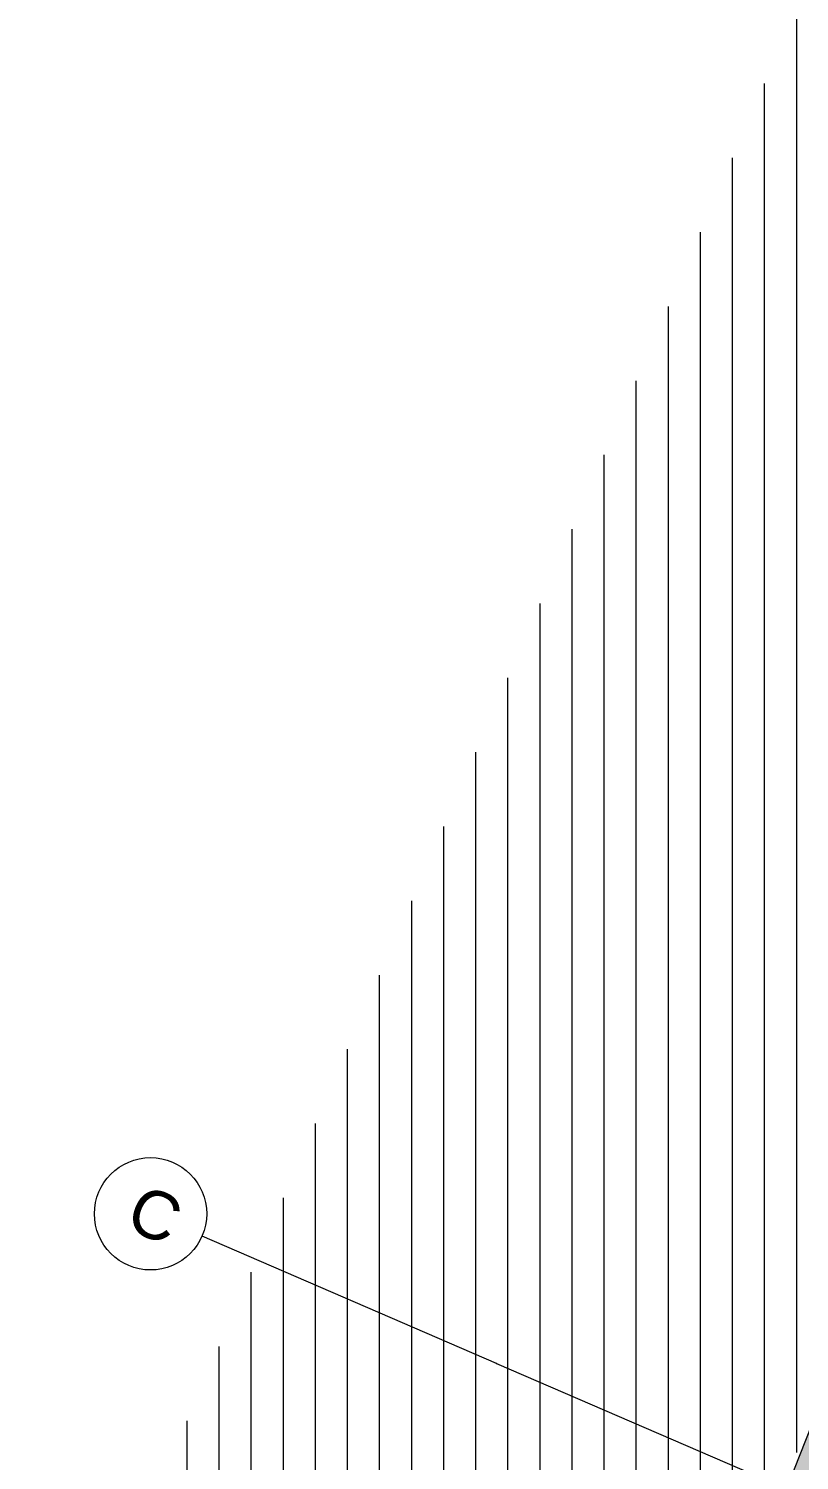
# Model space of a CAD drawing. Header units: millimetres. Extents: x 12535370 to 12566104, y 356204400 to 356234587.
# Drawn here: x 12539105 to 12541507, y 356220046 to 356224507 of the extents above; entities that cross this region are included whole.
import ezdxf
from ezdxf.enums import TextEntityAlignment as Align

# ---------------------------------------------------------------- set-up
doc = ezdxf.new("R2010")
doc.units = ezdxf.units.MM
doc.header["$MEASUREMENT"] = 0
doc.linetypes.add('Dot & Dashed', pattern=[6702.78, 3527.78, -1763.89, 0, -1411.11])
doc.layers.add('New_015 Innenwände', color=7, linetype='Continuous')
doc.layers.add('New_290 Raster _ Achsen', color=7, linetype='Continuous')
for name, color, linetype, lineweight in [('New_015 Innenwände_Pen_No__1', 7, 'Continuous', 13), ('New_255 Plangrafiken_Pen_No__39', 8, 'Continuous', 13), ('New_290 Raster _ Achsen_Pen_No__1', 7, 'Continuous', 13), ('New_290 Raster _ Achsen_Pen_No__108', 7, 'Continuous', 13)]:
    doc.layers.add(name, color=color, linetype=linetype, lineweight=lineweight)
doc.styles.add('GENERATED_STYLE_1', font='arial.ttf')

# ---------------------------------------------------------------- blocks, each defined once
blk = doc.blocks.new('Wall_1', base_point=(12539105, 356213987.7))
at = {"layer": 'New_015 Innenwände', "linetype": 'Continuous', "lineweight": 0, "true_color": 0x000000}
h = blk.add_hatch(dxfattribs=at)
h.set_pattern_fill('DÄMMSTOFF__POLYSTYROL_EPS', color=18, style=0, pattern_type=2)
h.set_pattern_definition([(338.410869, (12240439.157, 356160438.356), (19.119148, 48.316231), [30, -60]), (338.410869, (12240490.56, 356160445.956), (19.119148, 48.316231), [30, -60]), (38.410869, (12240467.05, 356160427.317), (-32.28351, 40.715783), [30, -60]), (38.410869, (12240486.17, 356160475.633), (-32.28351, 40.715783), [30, -60]), (98.410869, (12240439.157, 356160438.356), (51.4026574, 7.600448), [30, -60]), (98.410869, (12240458.276, 356160486.67), (51.4026574, 7.600448), [30, -60])])
h.paths.add_polyline_path([(12539105, 356213987.7), (12539291, 356213914.1), (12544736, 356227674.2), (12544552.3, 356227753.5)])
at = {"layer": 'New_015 Innenwände_Pen_No__1', "color": 7, "linetype": 'Continuous', "lineweight": 13, "flags": 128}
blk.add_lwpolyline([(12544625.9, 356227939.6), (12539105, 356213987.7)], dxfattribs=at)
blk = doc.blocks.new('*X31', base_point=(12240439.2, 356160438.4))
at = {"layer": 'New_255 Plangrafiken_Pen_No__39', "color": 8, "linetype": 'Continuous', "lineweight": 13}
for p, q in [((12541498.2, 356224567.5), (12541498.2, 356224433.6)), ((12541498.2, 356224567.5), (12541498.2, 356224433.6)), ((12541498.2, 356224433.6), (12541498.2, 356224183.6)), ((12541498.2, 356224433.6), (12541498.2, 356224183.6)), ((12541398.2, 356224336), (12541398.2, 356224183.6)), ((12541398.2, 356224336), (12541398.2, 356224183.6)), ((12541398.2, 356224183.6), (12541398.2, 356223933.6)), ((12541398.2, 356224183.6), (12541398.2, 356223933.6)), ((12541498.2, 356224183.6), (12541498.2, 356223933.6)), ((12541498.2, 356224183.6), (12541498.2, 356223933.6)), ((12541298.2, 356224104.5), (12541298.2, 356223933.6)), ((12541298.2, 356224104.5), (12541298.2, 356223933.6)), ((12541298.2, 356223933.6), (12541298.2, 356223683.6)), ((12541298.2, 356223933.6), (12541298.2, 356223683.6)), ((12541398.2, 356223933.6), (12541398.2, 356223683.6)), ((12541398.2, 356223933.6), (12541398.2, 356223683.6)), ((12541498.2, 356223933.6), (12541498.2, 356223683.6)), ((12541498.2, 356223933.6), (12541498.2, 356223683.6)), ((12541198.2, 356223873), (12541198.2, 356223683.6)), ((12541198.2, 356223873), (12541198.2, 356223683.6)), ((12541198.2, 356223683.6), (12541198.2, 356223433.6)), ((12541198.2, 356223683.6), (12541198.2, 356223433.6)), ((12541298.2, 356223683.6), (12541298.2, 356223433.6)), ((12541298.2, 356223683.6), (12541298.2, 356223433.6)), ((12541398.2, 356223683.6), (12541398.2, 356223433.6)), ((12541398.2, 356223683.6), (12541398.2, 356223433.6)), ((12541498.2, 356223683.6), (12541498.2, 356223433.6)), ((12541498.2, 356223683.6), (12541498.2, 356223433.6)), ((12541098.2, 356223641.5), (12541098.2, 356223433.6)), ((12541098.2, 356223641.5), (12541098.2, 356223433.6)), ((12540998.2, 356223410), (12540998.2, 356223183.6)), ((12540998.2, 356223410), (12540998.2, 356223183.6)), ((12541098.2, 356223433.6), (12541098.2, 356223183.6)), ((12541098.2, 356223433.6), (12541098.2, 356223183.6)), ((12541198.2, 356223433.6), (12541198.2, 356223183.6)), ((12541198.2, 356223433.6), (12541198.2, 356223183.6)), ((12541298.2, 356223433.6), (12541298.2, 356223183.6)), ((12541298.2, 356223433.6), (12541298.2, 356223183.6)), ((12541398.2, 356223433.6), (12541398.2, 356223183.6)), ((12541398.2, 356223433.6), (12541398.2, 356223183.6)), ((12541498.2, 356223433.6), (12541498.2, 356223183.6)), ((12541498.2, 356223433.6), (12541498.2, 356223183.6)), ((12540998.2, 356223183.6), (12540998.2, 356222933.6)), ((12540998.2, 356223183.6), (12540998.2, 356222933.6)), ((12541098.2, 356223183.6), (12541098.2, 356222933.6)), ((12541098.2, 356223183.6), (12541098.2, 356222933.6)), ((12541198.2, 356223183.6), (12541198.2, 356222933.6)), ((12541198.2, 356223183.6), (12541198.2, 356222933.6)), ((12541298.2, 356223183.6), (12541298.2, 356222933.6)), ((12541298.2, 356223183.6), (12541298.2, 356222933.6)), ((12541398.2, 356223183.6), (12541398.2, 356222933.6)), ((12541398.2, 356223183.6), (12541398.2, 356222933.6)), ((12541498.2, 356223183.6), (12541498.2, 356222933.6)), ((12541498.2, 356223183.6), (12541498.2, 356222933.6)), ((12540898.2, 356223178.5), (12540898.2, 356222933.6)), ((12540898.2, 356223178.5), (12540898.2, 356222933.6)), ((12540798.2, 356222947), (12540798.2, 356222933.6)), ((12540798.2, 356222947), (12540798.2, 356222933.6)), ((12540798.2, 356222933.6), (12540798.2, 356222683.6)), ((12540798.2, 356222933.6), (12540798.2, 356222683.6)), ((12540898.2, 356222933.6), (12540898.2, 356222683.6)), ((12540898.2, 356222933.6), (12540898.2, 356222683.6)), ((12540998.2, 356222933.6), (12540998.2, 356222683.6)), ((12540998.2, 356222933.6), (12540998.2, 356222683.6)), ((12541098.2, 356222933.6), (12541098.2, 356222683.6)), ((12541098.2, 356222933.6), (12541098.2, 356222683.6)), ((12541198.2, 356222933.6), (12541198.2, 356222683.6)), ((12541198.2, 356222933.6), (12541198.2, 356222683.6)), ((12541298.2, 356222933.6), (12541298.2, 356222683.6)), ((12541298.2, 356222933.6), (12541298.2, 356222683.6)), ((12541398.2, 356222933.6), (12541398.2, 356222683.6)), ((12541398.2, 356222933.6), (12541398.2, 356222683.6)), ((12541498.2, 356222933.6), (12541498.2, 356222683.6)), ((12541498.2, 356222933.6), (12541498.2, 356222683.6)), ((12540698.2, 356222715.6), (12540698.2, 356222683.6)), ((12540698.2, 356222715.6), (12540698.2, 356222683.6)), ((12540698.2, 356222683.6), (12540698.2, 356222433.6)), ((12540698.2, 356222683.6), (12540698.2, 356222433.6)), ((12540798.2, 356222683.6), (12540798.2, 356222433.6)), ((12540798.2, 356222683.6), (12540798.2, 356222433.6)), ((12540898.2, 356222683.6), (12540898.2, 356222433.6)), ((12540898.2, 356222683.6), (12540898.2, 356222433.6)), ((12540998.2, 356222683.6), (12540998.2, 356222433.6)), ((12540998.2, 356222683.6), (12540998.2, 356222433.6)), ((12541098.2, 356222683.6), (12541098.2, 356222433.6)), ((12541098.2, 356222683.6), (12541098.2, 356222433.6)), ((12541198.2, 356222683.6), (12541198.2, 356222433.6)), ((12541198.2, 356222683.6), (12541198.2, 356222433.6)), ((12541298.2, 356222683.6), (12541298.2, 356222433.6)), ((12541298.2, 356222683.6), (12541298.2, 356222433.6)), ((12541398.2, 356222683.6), (12541398.2, 356222433.6)), ((12541398.2, 356222683.6), (12541398.2, 356222433.6)), ((12541498.2, 356222683.6), (12541498.2, 356222433.6)), ((12541498.2, 356222683.6), (12541498.2, 356222433.6)), ((12540598.2, 356222484.1), (12540598.2, 356222433.6)), ((12540598.2, 356222484.1), (12540598.2, 356222433.6)), ((12540598.2, 356222433.6), (12540598.2, 356222183.6)), ((12540598.2, 356222433.6), (12540598.2, 356222183.6)), ((12540698.2, 356222433.6), (12540698.2, 356222183.6)), ((12540698.2, 356222433.6), (12540698.2, 356222183.6)), ((12540798.2, 356222433.6), (12540798.2, 356222183.6)), ((12540798.2, 356222433.6), (12540798.2, 356222183.6)), ((12540898.2, 356222433.6), (12540898.2, 356222183.6)), ((12540898.2, 356222433.6), (12540898.2, 356222183.6)), ((12540998.2, 356222433.6), (12540998.2, 356222183.6)), ((12540998.2, 356222433.6), (12540998.2, 356222183.6)), ((12541098.2, 356222433.6), (12541098.2, 356222183.6)), ((12541098.2, 356222433.6), (12541098.2, 356222183.6)), ((12541198.2, 356222433.6), (12541198.2, 356222183.6)), ((12541198.2, 356222433.6), (12541198.2, 356222183.6)), ((12541298.2, 356222433.6), (12541298.2, 356222183.6)), ((12541298.2, 356222433.6), (12541298.2, 356222183.6)), ((12541398.2, 356222433.6), (12541398.2, 356222183.6)), ((12541398.2, 356222433.6), (12541398.2, 356222183.6)), ((12541498.2, 356222433.6), (12541498.2, 356222183.6)), ((12541498.2, 356222433.6), (12541498.2, 356222183.6)), ((12540498.2, 356222252.6), (12540498.2, 356222183.6)), ((12540498.2, 356222252.6), (12540498.2, 356222183.6)), ((12540498.2, 356222183.6), (12540498.2, 356221933.6)), ((12540498.2, 356222183.6), (12540498.2, 356221933.6)), ((12540598.2, 356222183.6), (12540598.2, 356221933.6)), ((12540598.2, 356222183.6), (12540598.2, 356221933.6)), ((12540698.2, 356222183.6), (12540698.2, 356221933.6)), ((12540698.2, 356222183.6), (12540698.2, 356221933.6)), ((12540798.2, 356222183.6), (12540798.2, 356221933.6)), ((12540798.2, 356222183.6), (12540798.2, 356221933.6)), ((12540898.2, 356222183.6), (12540898.2, 356221933.6)), ((12540898.2, 356222183.6), (12540898.2, 356221933.6)), ((12540998.2, 356222183.6), (12540998.2, 356221933.6)), ((12540998.2, 356222183.6), (12540998.2, 356221933.6)), ((12541098.2, 356222183.6), (12541098.2, 356221933.6)), ((12541098.2, 356222183.6), (12541098.2, 356221933.6)), ((12541198.2, 356222183.6), (12541198.2, 356221933.6)), ((12541198.2, 356222183.6), (12541198.2, 356221933.6)), ((12541298.2, 356222183.6), (12541298.2, 356221933.6)), ((12541298.2, 356222183.6), (12541298.2, 356221933.6)), ((12541398.2, 356222183.6), (12541398.2, 356221933.6)), ((12541398.2, 356222183.6), (12541398.2, 356221933.6)), ((12541498.2, 356222183.6), (12541498.2, 356221933.6)), ((12541498.2, 356222183.6), (12541498.2, 356221933.6)), ((12540398.2, 356222021.1), (12540398.2, 356221933.6)), ((12540398.2, 356222021.1), (12540398.2, 356221933.6)), ((12540398.2, 356221933.6), (12540398.2, 356221683.6)), ((12540398.2, 356221933.6), (12540398.2, 356221683.6)), ((12540498.2, 356221933.6), (12540498.2, 356221683.6)), ((12540498.2, 356221933.6), (12540498.2, 356221683.6)), ((12540598.2, 356221933.6), (12540598.2, 356221683.6)), ((12540598.2, 356221933.6), (12540598.2, 356221683.6)), ((12540698.2, 356221933.6), (12540698.2, 356221683.6)), ((12540698.2, 356221933.6), (12540698.2, 356221683.6)), ((12540798.2, 356221933.6), (12540798.2, 356221683.6)), ((12540798.2, 356221933.6), (12540798.2, 356221683.6)), ((12540898.2, 356221933.6), (12540898.2, 356221683.6)), ((12540898.2, 356221933.6), (12540898.2, 356221683.6)), ((12540998.2, 356221933.6), (12540998.2, 356221683.6)), ((12540998.2, 356221933.6), (12540998.2, 356221683.6)), ((12541098.2, 356221933.6), (12541098.2, 356221683.6)), ((12541098.2, 356221933.6), (12541098.2, 356221683.6)), ((12541198.2, 356221933.6), (12541198.2, 356221683.6)), ((12541198.2, 356221933.6), (12541198.2, 356221683.6)), ((12541298.2, 356221933.6), (12541298.2, 356221683.6)), ((12541298.2, 356221933.6), (12541298.2, 356221683.6)), ((12541398.2, 356221933.6), (12541398.2, 356221683.6)), ((12541398.2, 356221933.6), (12541398.2, 356221683.6)), ((12541498.2, 356221933.6), (12541498.2, 356221683.6)), ((12541498.2, 356221933.6), (12541498.2, 356221683.6)), ((12540298.2, 356221789.6), (12540298.2, 356221683.6)), ((12540298.2, 356221789.6), (12540298.2, 356221683.6)), ((12540298.2, 356221683.6), (12540298.2, 356221433.6)), ((12540298.2, 356221683.6), (12540298.2, 356221433.6)), ((12540398.2, 356221683.6), (12540398.2, 356221433.6)), ((12540398.2, 356221683.6), (12540398.2, 356221433.6)), ((12540498.2, 356221683.6), (12540498.2, 356221433.6)), ((12540498.2, 356221683.6), (12540498.2, 356221433.6)), ((12540598.2, 356221683.6), (12540598.2, 356221433.6)), ((12540598.2, 356221683.6), (12540598.2, 356221433.6)), ((12540698.2, 356221683.6), (12540698.2, 356221433.6)), ((12540698.2, 356221683.6), (12540698.2, 356221433.6)), ((12540798.2, 356221683.6), (12540798.2, 356221433.6)), ((12540798.2, 356221683.6), (12540798.2, 356221433.6)), ((12540898.2, 356221683.6), (12540898.2, 356221433.6)), ((12540898.2, 356221683.6), (12540898.2, 356221433.6)), ((12540998.2, 356221683.6), (12540998.2, 356221433.6)), ((12540998.2, 356221683.6), (12540998.2, 356221433.6)), ((12541098.2, 356221683.6), (12541098.2, 356221433.6)), ((12541098.2, 356221683.6), (12541098.2, 356221433.6)), ((12541198.2, 356221683.6), (12541198.2, 356221433.6)), ((12541198.2, 356221683.6), (12541198.2, 356221433.6)), ((12541298.2, 356221683.6), (12541298.2, 356221433.6)), ((12541298.2, 356221683.6), (12541298.2, 356221433.6)), ((12541398.2, 356221683.6), (12541398.2, 356221433.6)), ((12541398.2, 356221683.6), (12541398.2, 356221433.6)), ((12541498.2, 356221683.6), (12541498.2, 356221433.6)), ((12541498.2, 356221683.6), (12541498.2, 356221433.6)), ((12540198.2, 356221558.1), (12540198.2, 356221433.6)), ((12540198.2, 356221558.1), (12540198.2, 356221433.6)), ((12540198.2, 356221433.6), (12540198.2, 356221183.6)), ((12540198.2, 356221433.6), (12540198.2, 356221183.6)), ((12540298.2, 356221433.6), (12540298.2, 356221183.6)), ((12540298.2, 356221433.6), (12540298.2, 356221183.6)), ((12540398.2, 356221433.6), (12540398.2, 356221183.6)), ((12540398.2, 356221433.6), (12540398.2, 356221183.6)), ((12540498.2, 356221433.6), (12540498.2, 356221183.6)), ((12540498.2, 356221433.6), (12540498.2, 356221183.6)), ((12540598.2, 356221433.6), (12540598.2, 356221183.6)), ((12540598.2, 356221433.6), (12540598.2, 356221183.6)), ((12540698.2, 356221433.6), (12540698.2, 356221183.6)), ((12540698.2, 356221433.6), (12540698.2, 356221183.6)), ((12540798.2, 356221433.6), (12540798.2, 356221183.6)), ((12540798.2, 356221433.6), (12540798.2, 356221183.6)), ((12540898.2, 356221433.6), (12540898.2, 356221183.6)), ((12540898.2, 356221433.6), (12540898.2, 356221183.6)), ((12540998.2, 356221433.6), (12540998.2, 356221183.6)), ((12540998.2, 356221433.6), (12540998.2, 356221183.6)), ((12541098.2, 356221433.6), (12541098.2, 356221183.6)), ((12541098.2, 356221433.6), (12541098.2, 356221183.6)), ((12541198.2, 356221433.6), (12541198.2, 356221183.6)), ((12541198.2, 356221433.6), (12541198.2, 356221183.6)), ((12541298.2, 356221433.6), (12541298.2, 356221183.6)), ((12541298.2, 356221433.6), (12541298.2, 356221183.6)), ((12541398.2, 356221433.6), (12541398.2, 356221183.6)), ((12541398.2, 356221433.6), (12541398.2, 356221183.6)), ((12541498.2, 356221433.6), (12541498.2, 356221183.6)), ((12541498.2, 356221433.6), (12541498.2, 356221183.6)), ((12540098.2, 356221326.6), (12540098.2, 356221183.6)), ((12540098.2, 356221326.6), (12540098.2, 356221183.6)), ((12540098.2, 356221183.6), (12540098.2, 356220933.6)), ((12540098.2, 356221183.6), (12540098.2, 356220933.6)), ((12540198.2, 356221183.6), (12540198.2, 356220933.6)), ((12540198.2, 356221183.6), (12540198.2, 356220933.6)), ((12540298.2, 356221183.6), (12540298.2, 356220933.6)), ((12540298.2, 356221183.6), (12540298.2, 356220933.6)), ((12540398.2, 356221183.6), (12540398.2, 356220933.6)), ((12540398.2, 356221183.6), (12540398.2, 356220933.6)), ((12540498.2, 356221183.6), (12540498.2, 356220933.6)), ((12540498.2, 356221183.6), (12540498.2, 356220933.6)), ((12540598.2, 356221183.6), (12540598.2, 356220933.6)), ((12540598.2, 356221183.6), (12540598.2, 356220933.6)), ((12540698.2, 356221183.6), (12540698.2, 356220933.6)), ((12540698.2, 356221183.6), (12540698.2, 356220933.6)), ((12540798.2, 356221183.6), (12540798.2, 356220933.6)), ((12540798.2, 356221183.6), (12540798.2, 356220933.6)), ((12540898.2, 356221183.6), (12540898.2, 356220933.6)), ((12540898.2, 356221183.6), (12540898.2, 356220933.6)), ((12540998.2, 356221183.6), (12540998.2, 356220933.6)), ((12540998.2, 356221183.6), (12540998.2, 356220933.6)), ((12541098.2, 356221183.6), (12541098.2, 356220933.6)), ((12541098.2, 356221183.6), (12541098.2, 356220933.6)), ((12541198.2, 356221183.6), (12541198.2, 356220933.6)), ((12541198.2, 356221183.6), (12541198.2, 356220933.6)), ((12541298.2, 356221183.6), (12541298.2, 356220933.6)), ((12541298.2, 356221183.6), (12541298.2, 356220933.6)), ((12541398.2, 356221183.6), (12541398.2, 356220933.6)), ((12541398.2, 356221183.6), (12541398.2, 356220933.6)), ((12541498.2, 356221183.6), (12541498.2, 356220933.6)), ((12541498.2, 356221183.6), (12541498.2, 356220933.6)), ((12539998.2, 356221095.1), (12539998.2, 356220933.6)), ((12539998.2, 356221095.1), (12539998.2, 356220933.6)), ((12539998.2, 356220933.6), (12539998.2, 356220683.6)), ((12539998.2, 356220933.6), (12539998.2, 356220683.6)), ((12540098.2, 356220933.6), (12540098.2, 356220683.6)), ((12540098.2, 356220933.6), (12540098.2, 356220683.6)), ((12540198.2, 356220933.6), (12540198.2, 356220683.6)), ((12540198.2, 356220933.6), (12540198.2, 356220683.6)), ((12540298.2, 356220933.6), (12540298.2, 356220683.6)), ((12540298.2, 356220933.6), (12540298.2, 356220683.6)), ((12540398.2, 356220933.6), (12540398.2, 356220683.6)), ((12540398.2, 356220933.6), (12540398.2, 356220683.6)), ((12540498.2, 356220933.6), (12540498.2, 356220683.6)), ((12540498.2, 356220933.6), (12540498.2, 356220683.6)), ((12540598.2, 356220933.6), (12540598.2, 356220683.6)), ((12540598.2, 356220933.6), (12540598.2, 356220683.6)), ((12540698.2, 356220933.6), (12540698.2, 356220683.6)), ((12540698.2, 356220933.6), (12540698.2, 356220683.6)), ((12540798.2, 356220933.6), (12540798.2, 356220683.6)), ((12540798.2, 356220933.6), (12540798.2, 356220683.6)), ((12540898.2, 356220933.6), (12540898.2, 356220683.6)), ((12540898.2, 356220933.6), (12540898.2, 356220683.6)), ((12540998.2, 356220933.6), (12540998.2, 356220683.6)), ((12540998.2, 356220933.6), (12540998.2, 356220683.6)), ((12541098.2, 356220933.6), (12541098.2, 356220683.6)), ((12541098.2, 356220933.6), (12541098.2, 356220683.6)), ((12541198.2, 356220933.6), (12541198.2, 356220683.6)), ((12541198.2, 356220933.6), (12541198.2, 356220683.6)), ((12541298.2, 356220933.6), (12541298.2, 356220683.6)), ((12541298.2, 356220933.6), (12541298.2, 356220683.6)), ((12541398.2, 356220933.6), (12541398.2, 356220683.6)), ((12541398.2, 356220933.6), (12541398.2, 356220683.6)), ((12541498.2, 356220933.6), (12541498.2, 356220683.6)), ((12541498.2, 356220933.6), (12541498.2, 356220683.6)), ((12539898.2, 356220863.6), (12539898.2, 356220683.6)), ((12539898.2, 356220863.6), (12539898.2, 356220683.6)), ((12539898.2, 356220683.6), (12539898.2, 356220433.6)), ((12539898.2, 356220683.6), (12539898.2, 356220433.6)), ((12539998.2, 356220683.6), (12539998.2, 356220433.6)), ((12539998.2, 356220683.6), (12539998.2, 356220433.6)), ((12540098.2, 356220683.6), (12540098.2, 356220433.6)), ((12540098.2, 356220683.6), (12540098.2, 356220433.6)), ((12540198.2, 356220683.6), (12540198.2, 356220433.6)), ((12540198.2, 356220683.6), (12540198.2, 356220433.6)), ((12540298.2, 356220683.6), (12540298.2, 356220433.6)), ((12540298.2, 356220683.6), (12540298.2, 356220433.6)), ((12540398.2, 356220683.6), (12540398.2, 356220433.6)), ((12540398.2, 356220683.6), (12540398.2, 356220433.6)), ((12540498.2, 356220683.6), (12540498.2, 356220433.6)), ((12540498.2, 356220683.6), (12540498.2, 356220433.6)), ((12540598.2, 356220683.6), (12540598.2, 356220433.6)), ((12540598.2, 356220683.6), (12540598.2, 356220433.6)), ((12540698.2, 356220683.6), (12540698.2, 356220433.6)), ((12540698.2, 356220683.6), (12540698.2, 356220433.6)), ((12540798.2, 356220683.6), (12540798.2, 356220433.6)), ((12540798.2, 356220683.6), (12540798.2, 356220433.6)), ((12540898.2, 356220683.6), (12540898.2, 356220433.6)), ((12540898.2, 356220683.6), (12540898.2, 356220433.6)), ((12540998.2, 356220683.6), (12540998.2, 356220433.6)), ((12540998.2, 356220683.6), (12540998.2, 356220433.6)), ((12541098.2, 356220683.6), (12541098.2, 356220433.6)), ((12541098.2, 356220683.6), (12541098.2, 356220433.6)), ((12541198.2, 356220683.6), (12541198.2, 356220433.6)), ((12541198.2, 356220683.6), (12541198.2, 356220433.6)), ((12541298.2, 356220683.6), (12541298.2, 356220433.6)), ((12541298.2, 356220683.6), (12541298.2, 356220433.6)), ((12541398.2, 356220683.6), (12541398.2, 356220433.6)), ((12541398.2, 356220683.6), (12541398.2, 356220433.6)), ((12541498.2, 356220683.6), (12541498.2, 356220433.6)), ((12541498.2, 356220683.6), (12541498.2, 356220433.6)), ((12539798.2, 356220632.1), (12539798.2, 356220433.6)), ((12539798.2, 356220632.1), (12539798.2, 356220433.6)), ((12539798.2, 356220433.6), (12539798.2, 356220183.6)), ((12539798.2, 356220433.6), (12539798.2, 356220183.6)), ((12539898.2, 356220433.6), (12539898.2, 356220183.6)), ((12539898.2, 356220433.6), (12539898.2, 356220183.6)), ((12539998.2, 356220433.6), (12539998.2, 356220183.6)), ((12539998.2, 356220433.6), (12539998.2, 356220183.6)), ((12540098.2, 356220433.6), (12540098.2, 356220183.6)), ((12540098.2, 356220433.6), (12540098.2, 356220183.6)), ((12540198.2, 356220433.6), (12540198.2, 356220183.6)), ((12540198.2, 356220433.6), (12540198.2, 356220183.6)), ((12540298.2, 356220433.6), (12540298.2, 356220183.6)), ((12540298.2, 356220433.6), (12540298.2, 356220183.6)), ((12540398.2, 356220433.6), (12540398.2, 356220183.6)), ((12540398.2, 356220433.6), (12540398.2, 356220183.6)), ((12540498.2, 356220433.6), (12540498.2, 356220183.6)), ((12540498.2, 356220433.6), (12540498.2, 356220183.6)), ((12540598.2, 356220433.6), (12540598.2, 356220183.6)), ((12540598.2, 356220433.6), (12540598.2, 356220183.6)), ((12540698.2, 356220433.6), (12540698.2, 356220183.6)), ((12540698.2, 356220433.6), (12540698.2, 356220183.6)), ((12540798.2, 356220433.6), (12540798.2, 356220183.6)), ((12540798.2, 356220433.6), (12540798.2, 356220183.6)), ((12540898.2, 356220433.6), (12540898.2, 356220183.6)), ((12540898.2, 356220433.6), (12540898.2, 356220183.6)), ((12540998.2, 356220433.6), (12540998.2, 356220183.6)), ((12540998.2, 356220433.6), (12540998.2, 356220183.6)), ((12541098.2, 356220433.6), (12541098.2, 356220183.6)), ((12541098.2, 356220433.6), (12541098.2, 356220183.6)), ((12541198.2, 356220433.6), (12541198.2, 356220183.6)), ((12541198.2, 356220433.6), (12541198.2, 356220183.6)), ((12541298.2, 356220433.6), (12541298.2, 356220183.6)), ((12541298.2, 356220433.6), (12541298.2, 356220183.6)), ((12541398.2, 356220433.6), (12541398.2, 356220183.6)), ((12541398.2, 356220433.6), (12541398.2, 356220183.6)), ((12541498.2, 356220433.6), (12541498.2, 356220183.6)), ((12541498.2, 356220433.6), (12541498.2, 356220183.6)), ((12539698.2, 356220400.6), (12539698.2, 356220183.6)), ((12539698.2, 356220400.6), (12539698.2, 356220183.6)), ((12539598.2, 356220169.2), (12539598.2, 356219933.6)), ((12539598.2, 356220169.2), (12539598.2, 356219933.6)), ((12539698.2, 356220183.6), (12539698.2, 356219933.6)), ((12539698.2, 356220183.6), (12539698.2, 356219933.6)), ((12539798.2, 356220183.6), (12539798.2, 356219933.6)), ((12539798.2, 356220183.6), (12539798.2, 356219933.6)), ((12539898.2, 356220183.6), (12539898.2, 356219933.6)), ((12539898.2, 356220183.6), (12539898.2, 356219933.6)), ((12539998.2, 356220183.6), (12539998.2, 356219933.6)), ((12539998.2, 356220183.6), (12539998.2, 356219933.6)), ((12540098.2, 356220183.6), (12540098.2, 356219933.6)), ((12540098.2, 356220183.6), (12540098.2, 356219933.6)), ((12540198.2, 356220183.6), (12540198.2, 356219933.6)), ((12540198.2, 356220183.6), (12540198.2, 356219933.6)), ((12540298.2, 356220183.6), (12540298.2, 356219933.6)), ((12540298.2, 356220183.6), (12540298.2, 356219933.6)), ((12540398.2, 356220183.6), (12540398.2, 356219933.6)), ((12540398.2, 356220183.6), (12540398.2, 356219933.6)), ((12540498.2, 356220183.6), (12540498.2, 356219933.6)), ((12540498.2, 356220183.6), (12540498.2, 356219933.6)), ((12540598.2, 356220183.6), (12540598.2, 356219933.6)), ((12540598.2, 356220183.6), (12540598.2, 356219933.6)), ((12540698.2, 356220183.6), (12540698.2, 356219933.6)), ((12540698.2, 356220183.6), (12540698.2, 356219933.6)), ((12540798.2, 356220183.6), (12540798.2, 356219933.6)), ((12540798.2, 356220183.6), (12540798.2, 356219933.6)), ((12540898.2, 356220183.6), (12540898.2, 356219933.6)), ((12540898.2, 356220183.6), (12540898.2, 356219933.6)), ((12540998.2, 356220183.6), (12540998.2, 356219933.6)), ((12540998.2, 356220183.6), (12540998.2, 356219933.6)), ((12541098.2, 356220183.6), (12541098.2, 356219933.6)), ((12541098.2, 356220183.6), (12541098.2, 356219933.6)), ((12541198.2, 356220183.6), (12541198.2, 356219933.6)), ((12541198.2, 356220183.6), (12541198.2, 356219933.6)), ((12541298.2, 356220183.6), (12541298.2, 356219933.6)), ((12541298.2, 356220183.6), (12541298.2, 356219933.6)), ((12541398.2, 356220183.6), (12541398.2, 356219933.6)), ((12541398.2, 356220183.6), (12541398.2, 356219933.6)), ((12541498.2, 356220183.6), (12541498.2, 356220070.4)), ((12541498.2, 356220183.6), (12541498.2, 356220070.4))]:
    blk.add_line(p, q, dxfattribs=at)
blk = doc.blocks.new('Fill_3', base_point=(12240439.2, 356160438.4))
at = {"layer": 'New_255 Plangrafiken_Pen_No__39', "color": 8, "linetype": 'Continuous', "lineweight": 13}
blk.add_blockref('*X31', (12240439.2, 356160438.4), dxfattribs=at)
blk = doc.blocks.new('Standard grid marker[44]', base_point=(12539645.8, 356220744.6))
at = {"layer": 'New_290 Raster _ Achsen_Pen_No__1', "color": 7, "linetype": 'Continuous', "lineweight": 13}
blk.add_circle((12539485.1, 356220814), 175, dxfattribs=at)
at = {"layer": 'New_290 Raster _ Achsen_Pen_No__108', "color": 7, "linetype": 'Dot & Dashed', "lineweight": 13}
for q in [(12539645.8, 356220744.6), (12561567.2, 356211274.9)]:
    blk.add_line((12540563.8, 356220348), q, dxfattribs=at)
blk.add_point((12540563.8, 356220348), dxfattribs=at)
blk.add_point((12540563.8, 356220348), dxfattribs=at)
at = {"layer": 'New_290 Raster _ Achsen_Pen_No__108', "color": 7, "lineweight": 13, "style": 'GENERATED_STYLE_1'}
for tag, p in [('AC_MarkerText_1_0', (12539528.5, 356220880.1)), ('AC_MarkerText_1_1', (12562689.2, 356210875))]:
    blk.add_attdef(tag, text='', height=150, rotation=336.6365, dxfattribs=at).set_placement(p, align=Align.TOP_CENTER)

msp = doc.modelspace()

# ---------------------------------------------------------------- block references
at = {"layer": 'New_015 Innenwände', "color": 7, "lineweight": 13}
msp.add_blockref('Wall_1', (12539105.04, 356213987.681), dxfattribs=at)
at = {"layer": 'New_255 Plangrafiken_Pen_No__39', "color": 8, "linetype": 'Continuous', "lineweight": 13}
msp.add_blockref('Fill_3', (12240439.157, 356160438.356), dxfattribs=at)
at = {"layer": 'New_290 Raster _ Achsen', "color": 7, "linetype": 'Continuous', "lineweight": 13}
ref = msp.add_blockref('Standard grid marker[44]', (12539645.773, 356220744.612), dxfattribs=at)
ref.add_attrib('AC_MarkerText_1', 'C', dxfattribs={"layer": 'New_290 Raster _ Achsen_Pen_No__108', "color": 7, "lineweight": 13, "height": 150, "rotation": 336.636458, "style": 'GENERATED_STYLE_1'}).set_placement((12539528.46, 356220880.05), align=Align.TOP_CENTER)

doc.saveas('drawing.dxf')
